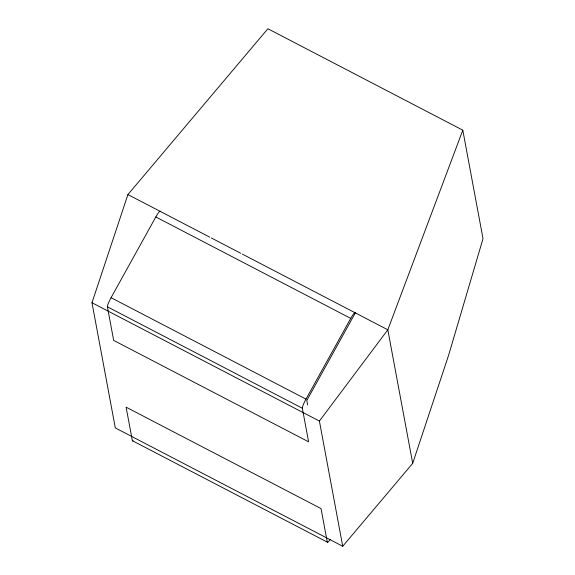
<?xml version="1.0" encoding="UTF-8"?>
<svg xmlns="http://www.w3.org/2000/svg" width="575" height="575" viewBox="0 0 575 575"><rect width="100%" height="100%" fill="white"/><g stroke="black" fill="none" stroke-linecap="round" stroke-linejoin="round"><path stroke-width="0.86" d="M91.986 302.738L127.916 194.573L267.878 28.75L462.803 130.173L483.014 238.668L448.637 355.178L412.699 463.335L342.722 546.25L115.302 427.929L91.986 302.738L319.405 421.058L342.722 546.25M462.803 130.173L387.823 329.798L319.405 421.058M412.699 463.335L387.823 329.798L355.336 312.893A8.819 1.265 -62.5 0 0 350.743 318.392L306.001 399.122A8.395 1.208 -62.5 0 0 302.342 408.243L308.603 441.816L113.67 340.4L107.417 306.82A8.395 1.208 -62.5 0 1 111.068 297.699L155.818 216.969A8.819 1.265 -62.5 0 1 160.403 211.478M355.336 312.893L306.791 400.473L307.611 404.865M127.916 194.573L209.738 237.144M211.327 237.971L240.767 253.287M242.355 254.114L354.545 312.484M155.818 216.969L350.743 318.392M111.068 297.699L306.001 399.122M107.417 306.82L302.342 408.243M327.283 542.117L321.037 508.588L126.105 407.165L132.351 440.694L327.283 542.117A8.611 1.236 -62.5 0 0 330.151 539.336M133.084 440.673A8.611 1.236 -62.5 0 1 132.351 440.694"/></g></svg>
